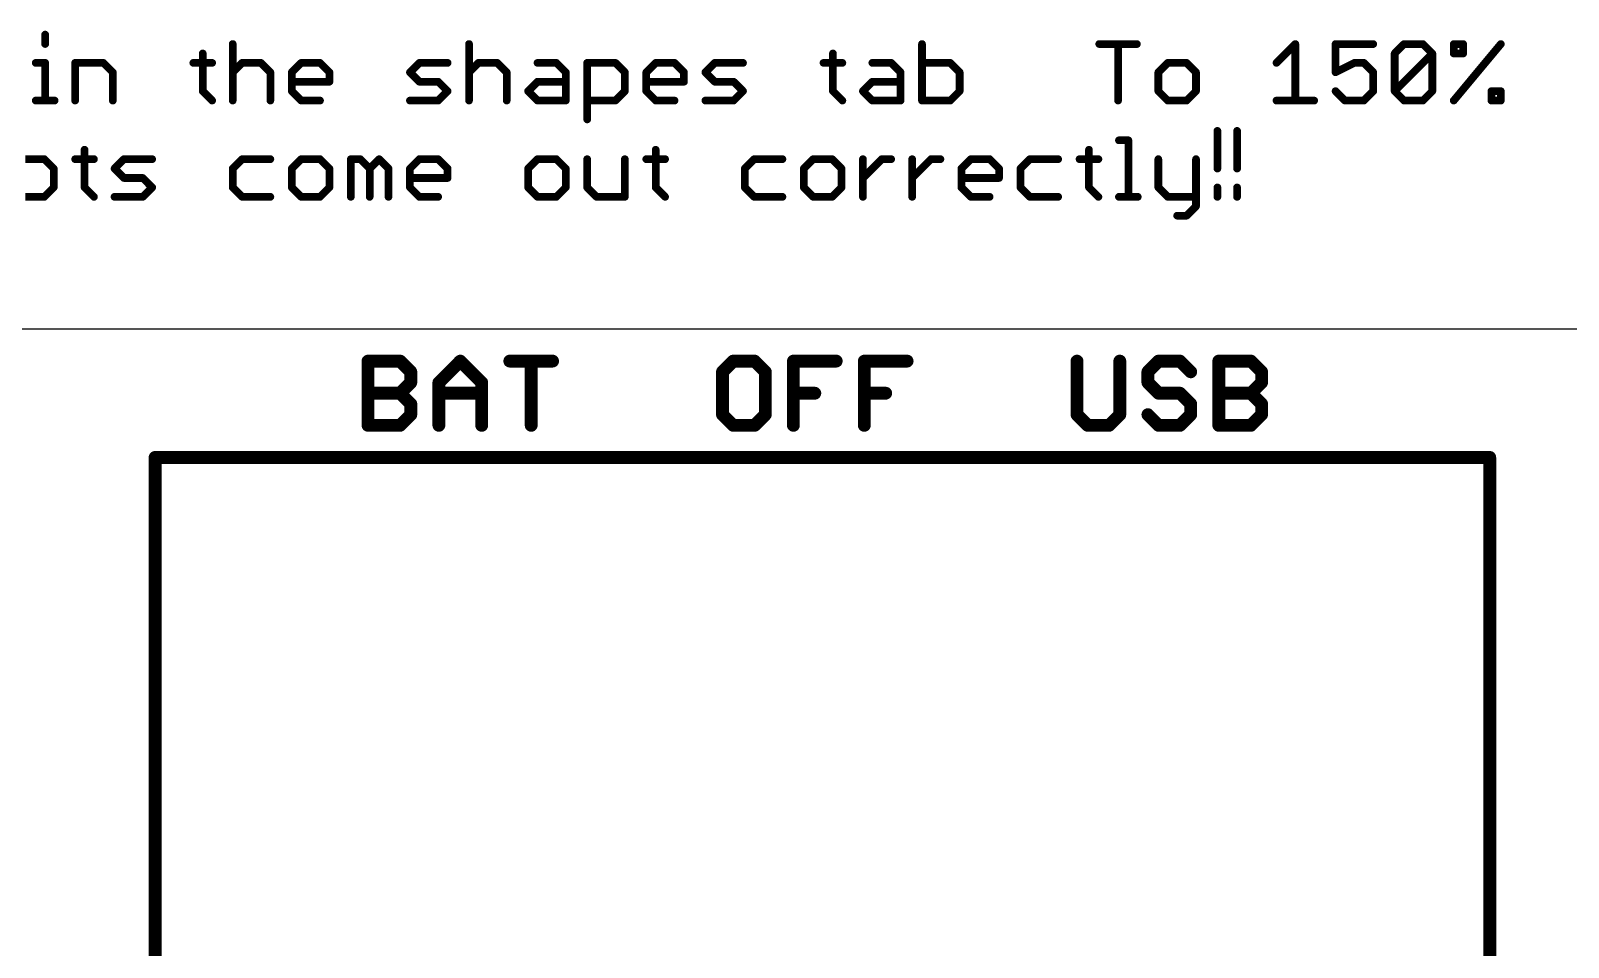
# Model space of a CAD drawing. Extents: x 0 to 102, y -4 to 29.
# Drawn here: x 68.37 to 83.58, y 19.28 to 28.35 of the extents above; entities that cross this region are included whole.
import ezdxf

# ---------------------------------------------------------------- set-up
doc = ezdxf.new("R2010")
doc.units = 0
for name, color, linetype in [('20', 53, 'CONTINUOUS'), ('21', 253, 'CONTINUOUS'), ('25', 253, 'CONTINUOUS'), ('51', 41, 'CONTINUOUS')]:
    doc.layers.add(name, color=color, linetype=linetype)

msp = doc.modelspace()

# ---------------------------------------------------------------- linework, layer by layer
at = {"layer": '20'}
msp.add_line((100.33, 25.4), (1.27, 25.4), dxfattribs=at)
at = {"layer": '21', "const_width": 0.127}
for points in [[(82.804, 24.13), (69.596, 24.13)], [(69.596, 24.13), (69.596, 17.018)], [(82.804, 17.018), (82.804, 24.13)]]:
    msp.add_lwpolyline(points, dxfattribs=at)
at = {"layer": '21', "const_width": 0.0635}
for points in [[(69.596, 24.1618, 1), (69.596, 24.0983)], [(69.6278, 24.13, 1), (69.5643, 24.13)], [(82.8358, 24.13, 1), (82.7722, 24.13)], [(82.804, 24.0983, 1), (82.804, 24.1618)]]:
    msp.add_lwpolyline(points, format="xyb", dxfattribs=at)
at = {"layer": '25', "const_width": 0.127}
for points in [[(71.7028, 24.4475), (71.7028, 25.083)], [(71.7028, 25.083), (72.0206, 25.083)], [(72.0206, 25.083), (72.1265, 24.9771)], [(72.4045, 24.8712), (72.6163, 25.083)], [(72.6163, 25.083), (72.8282, 24.8712)], [(73.1061, 25.083), (73.5298, 25.083)], [(73.318, 24.4475), (73.318, 25.083)], [(75.317, 25.083), (75.211, 24.9771)], [(75.5288, 25.083), (75.317, 25.083)], [(75.6347, 24.9771), (75.5288, 25.083)], [(75.9127, 24.4475), (75.9127, 25.083)], [(75.9127, 25.083), (76.3364, 25.083)], [(76.6143, 24.4475), (76.6143, 25.083)], [(76.6143, 25.083), (77.038, 25.083)], [(78.7192, 25.083), (78.7192, 24.5534)], [(79.1429, 24.5534), (79.1429, 25.083)], [(79.5268, 25.083), (79.4209, 24.9771)], [(79.7386, 25.083), (79.5268, 25.083)], [(79.8445, 24.9771), (79.7386, 25.083)], [(80.1225, 24.4475), (80.1225, 25.083)], [(80.1225, 25.083), (80.4403, 25.083)], [(80.4403, 25.083), (80.5462, 24.9771)], [(72.1265, 24.9771), (72.1265, 24.8712)], [(75.211, 24.9771), (75.211, 24.5534)], [(75.6347, 24.5534), (75.6347, 24.9771)], [(79.4209, 24.9771), (79.4209, 24.8712)], [(80.5462, 24.9771), (80.5462, 24.8712)], [(71.7028, 24.7653), (72.0206, 24.7653)], [(72.1265, 24.8712), (72.0206, 24.7653)], [(72.0206, 24.7653), (72.1265, 24.6593)], [(72.4045, 24.4475), (72.4045, 24.8712)], [(72.4045, 24.7653), (72.8282, 24.7653)], [(72.8282, 24.8712), (72.8282, 24.4475)], [(75.9127, 24.7653), (76.1245, 24.7653)], [(76.6143, 24.7653), (76.8262, 24.7653)], [(79.4209, 24.8712), (79.5268, 24.7653)], [(79.5268, 24.7653), (79.7386, 24.7653)], [(79.7386, 24.7653), (79.8445, 24.6593)], [(80.1225, 24.7653), (80.4403, 24.7653)], [(80.5462, 24.8712), (80.4403, 24.7653)], [(80.4403, 24.7653), (80.5462, 24.6593)], [(72.1265, 24.6593), (72.1265, 24.5534)], [(79.8445, 24.6593), (79.8445, 24.5534)], [(80.5462, 24.6593), (80.5462, 24.5534)], [(72.0206, 24.4475), (71.7028, 24.4475)], [(72.1265, 24.5534), (72.0206, 24.4475)], [(75.211, 24.5534), (75.317, 24.4475)], [(75.317, 24.4475), (75.5288, 24.4475)], [(75.5288, 24.4475), (75.6347, 24.5534)], [(78.7192, 24.5534), (78.8251, 24.4475)], [(78.8251, 24.4475), (79.037, 24.4475)], [(79.037, 24.4475), (79.1429, 24.5534)], [(79.5268, 24.4475), (79.4209, 24.5534)], [(79.7386, 24.4475), (79.5268, 24.4475)], [(79.8445, 24.5534), (79.7386, 24.4475)], [(80.4403, 24.4475), (80.1225, 24.4475)], [(80.5462, 24.5534), (80.4403, 24.4475)]]:
    msp.add_lwpolyline(points, dxfattribs=at)
at = {"layer": '25', "const_width": 0.0635}
for points in [[(71.7346, 25.083, 1), (71.6711, 25.083)], [(71.7028, 25.1148, 1), (71.7028, 25.0513)], [(72.0431, 25.1055, 1), (71.9982, 25.0606)], [(72.0206, 25.0513, 1), (72.0206, 25.1148)], [(72.6388, 25.1055, 1), (72.5939, 25.0606)], [(72.6388, 25.0606, 1), (72.5939, 25.1055)], [(73.1061, 25.1148, 1), (73.1061, 25.0513)], [(73.3497, 25.083, 1), (73.2862, 25.083)], [(73.5298, 25.0513, 1), (73.5298, 25.1148)], [(75.317, 25.1148, 1), (75.317, 25.0513)], [(75.3394, 25.0606, 1), (75.2945, 25.1055)], [(75.5513, 25.1055, 1), (75.5063, 25.0606)], [(75.5288, 25.0513, 1), (75.5288, 25.1148)], [(75.9444, 25.083, 1), (75.8809, 25.083)], [(75.9127, 25.1148, 1), (75.9127, 25.0513)], [(76.3364, 25.0513, 1), (76.3364, 25.1148)], [(76.6461, 25.083, 1), (76.5826, 25.083)], [(76.6143, 25.1148, 1), (76.6143, 25.0513)], [(77.038, 25.0513, 1), (77.038, 25.1148)], [(78.751, 25.083, 1), (78.6875, 25.083)], [(79.1747, 25.083, 1), (79.1112, 25.083)], [(79.5268, 25.1148, 1), (79.5268, 25.0513)], [(79.5492, 25.0606, 1), (79.5043, 25.1055)], [(79.7611, 25.1055, 1), (79.7162, 25.0606)], [(79.7386, 25.0513, 1), (79.7386, 25.1148)], [(80.1542, 25.083, 1), (80.0907, 25.083)], [(80.1225, 25.1148, 1), (80.1225, 25.0513)], [(80.4627, 25.1055, 1), (80.4178, 25.0606)], [(80.4403, 25.0513, 1), (80.4403, 25.1148)], [(72.1583, 24.9771, 1), (72.0948, 24.9771)], [(72.1041, 24.9547, 1), (72.149, 24.9996)], [(75.2428, 24.9771, 1), (75.1793, 24.9771)], [(75.1886, 24.9996, 1), (75.2335, 24.9547)], [(75.6665, 24.9771, 1), (75.603, 24.9771)], [(75.6123, 24.9547, 1), (75.6572, 24.9996)], [(79.4526, 24.9771, 1), (79.3891, 24.9771)], [(79.3984, 24.9996, 1), (79.4433, 24.9547)], [(79.8221, 24.9547, 1), (79.867, 24.9996)], [(80.5779, 24.9771, 1), (80.5144, 24.9771)], [(80.5237, 24.9547, 1), (80.5686, 24.9996)], [(71.7028, 24.797, 1), (71.7028, 24.7335)], [(72.0431, 24.7877, 1), (71.9982, 24.7428)], [(71.9982, 24.7877, 1), (72.0431, 24.7428)], [(72.0206, 24.7335, 1), (72.0206, 24.797)], [(72.0948, 24.8712, 1), (72.1583, 24.8712)], [(72.149, 24.8487, 1), (72.1041, 24.8936)], [(72.4362, 24.8712, 1), (72.3727, 24.8712)], [(72.382, 24.8936, 1), (72.4269, 24.8487)], [(72.4045, 24.797, 1), (72.4045, 24.7335)], [(72.8599, 24.8712, 1), (72.7964, 24.8712)], [(72.8057, 24.8487, 1), (72.8506, 24.8936)], [(72.8282, 24.7335, 1), (72.8282, 24.797)], [(75.9127, 24.797, 1), (75.9127, 24.7335)], [(76.1245, 24.7335, 1), (76.1245, 24.797)], [(76.6143, 24.797, 1), (76.6143, 24.7335)], [(76.8262, 24.7335, 1), (76.8262, 24.797)], [(79.3891, 24.8712, 1), (79.4526, 24.8712)], [(79.4433, 24.8936, 1), (79.3984, 24.8487)], [(79.5268, 24.797, 1), (79.5268, 24.7335)], [(79.5043, 24.7428, 1), (79.5492, 24.7877)], [(79.7611, 24.7877, 1), (79.7162, 24.7428)], [(79.7386, 24.7335, 1), (79.7386, 24.797)], [(80.1225, 24.797, 1), (80.1225, 24.7335)], [(80.4627, 24.7877, 1), (80.4178, 24.7428)], [(80.4178, 24.7877, 1), (80.4627, 24.7428)], [(80.4403, 24.7335, 1), (80.4403, 24.797)], [(80.5144, 24.8712, 1), (80.5779, 24.8712)], [(80.5686, 24.8487, 1), (80.5237, 24.8936)], [(72.1583, 24.6593, 1), (72.0948, 24.6593)], [(72.1041, 24.6369, 1), (72.149, 24.6818)], [(79.8763, 24.6593, 1), (79.8128, 24.6593)], [(79.8221, 24.6369, 1), (79.867, 24.6818)], [(80.5779, 24.6593, 1), (80.5144, 24.6593)], [(80.5237, 24.6369, 1), (80.5686, 24.6818)], [(71.7028, 24.4793, 1), (71.7028, 24.4158)], [(71.9982, 24.47, 1), (72.0431, 24.425)], [(72.0206, 24.4158, 1), (72.0206, 24.4793)], [(72.0948, 24.5534, 1), (72.1583, 24.5534)], [(72.149, 24.531, 1), (72.1041, 24.5759)], [(75.1793, 24.5534, 1), (75.2428, 24.5534)], [(75.2335, 24.5759, 1), (75.1886, 24.531)], [(75.317, 24.4793, 1), (75.317, 24.4158)], [(75.2945, 24.425, 1), (75.3394, 24.47)], [(75.5063, 24.47, 1), (75.5513, 24.425)], [(75.5288, 24.4158, 1), (75.5288, 24.4793)], [(75.603, 24.5534, 1), (75.6665, 24.5534)], [(75.6572, 24.531, 1), (75.6123, 24.5759)], [(78.6875, 24.5534, 1), (78.751, 24.5534)], [(78.7417, 24.5759, 1), (78.6968, 24.531)], [(78.8251, 24.4793, 1), (78.8251, 24.4158)], [(78.8027, 24.425, 1), (78.8476, 24.47)], [(79.0145, 24.47, 1), (79.0594, 24.425)], [(79.037, 24.4158, 1), (79.037, 24.4793)], [(79.1112, 24.5534, 1), (79.1747, 24.5534)], [(79.1654, 24.531, 1), (79.1205, 24.5759)], [(79.4433, 24.5759, 1), (79.3984, 24.531)], [(79.5268, 24.4793, 1), (79.5268, 24.4158)], [(79.5043, 24.425, 1), (79.5492, 24.47)], [(79.7162, 24.47, 1), (79.7611, 24.425)], [(79.7386, 24.4158, 1), (79.7386, 24.4793)], [(79.8128, 24.5534, 1), (79.8763, 24.5534)], [(79.867, 24.531, 1), (79.8221, 24.5759)], [(80.1225, 24.4793, 1), (80.1225, 24.4158)], [(80.4178, 24.47, 1), (80.4627, 24.425)], [(80.4403, 24.4158, 1), (80.4403, 24.4793)], [(80.5144, 24.5534, 1), (80.5779, 24.5534)], [(80.5686, 24.531, 1), (80.5237, 24.5759)], [(71.6711, 24.4475, 1), (71.7346, 24.4475)], [(72.3727, 24.4475, 1), (72.4362, 24.4475)], [(72.7964, 24.4475, 1), (72.8599, 24.4475)], [(73.2862, 24.4475, 1), (73.3497, 24.4475)], [(75.8809, 24.4475, 1), (75.9444, 24.4475)], [(76.5826, 24.4475, 1), (76.6461, 24.4475)], [(80.0907, 24.4475, 1), (80.1542, 24.4475)]]:
    msp.add_lwpolyline(points, format="xyb", dxfattribs=at)
at = {"layer": '51', "const_width": 0.0762}
for points in [[(68.5081, 28.3131), (68.5081, 28.2199)], [(70.0673, 28.1267), (70.0673, 27.7538)], [(70.3638, 28.2199), (70.3638, 27.6606)], [(72.7026, 28.2199), (72.7026, 27.6606)], [(76.304, 28.1267), (76.304, 27.7538)], [(77.1853, 28.2199), (77.1853, 27.6606)], [(78.9394, 28.2199), (79.3123, 28.2199)], [(79.1258, 27.6606), (79.1258, 28.2199)], [(80.6935, 28.0335), (80.8799, 28.2199)], [(80.8799, 28.2199), (80.8799, 27.6606)], [(81.651, 28.2199), (81.2782, 28.2199)], [(81.2782, 28.2199), (81.2782, 27.9402)], [(81.8629, 28.1267), (81.9561, 28.2199)], [(81.8629, 27.7538), (81.8629, 28.1267)], [(81.8629, 27.7538), (82.2357, 28.1267)], [(81.9561, 28.2199), (82.1425, 28.2199)], [(82.1425, 28.2199), (82.2357, 28.1267)], [(82.2357, 28.1267), (82.2357, 27.7538)], [(82.4476, 28.2199), (82.5408, 28.2199)], [(82.4476, 28.1267), (82.4476, 28.2199)], [(82.4476, 27.6606), (82.9136, 28.2199)], [(82.5408, 28.1267), (82.4476, 28.1267)], [(82.5408, 28.2199), (82.5408, 28.1267)], [(68.4149, 28.0335), (68.5081, 28.0335)], [(68.5081, 28.0335), (68.5081, 27.6606)], [(68.8047, 27.6606), (68.8047, 28.0335)], [(68.8047, 28.0335), (69.0843, 28.0335)], [(69.0843, 28.0335), (69.1775, 27.9402)], [(69.9741, 28.0335), (70.1605, 28.0335)], [(70.3638, 27.9402), (70.4571, 28.0335)], [(70.4571, 28.0335), (70.6435, 28.0335)], [(70.6435, 28.0335), (70.7367, 27.9402)], [(70.9485, 27.9402), (71.0418, 28.0335)], [(71.0418, 28.0335), (71.2282, 28.0335)], [(71.2282, 28.0335), (71.3214, 27.9402)], [(72.1179, 27.9402), (72.2112, 28.0335)], [(72.2112, 28.0335), (72.4908, 28.0335)], [(72.7026, 27.9402), (72.7959, 28.0335)], [(72.7959, 28.0335), (72.9823, 28.0335)], [(72.9823, 28.0335), (73.0755, 27.9402)], [(73.3805, 28.0335), (73.567, 28.0335)], [(73.567, 28.0335), (73.6602, 27.9402)], [(73.872, 27.4742), (73.872, 28.0335)], [(73.872, 28.0335), (74.1517, 28.0335)], [(74.1517, 28.0335), (74.2449, 27.9402)], [(74.4567, 27.9402), (74.5499, 28.0335)], [(74.5499, 28.0335), (74.7364, 28.0335)], [(74.7364, 28.0335), (74.8296, 27.9402)], [(75.0414, 27.9402), (75.1346, 28.0335)], [(75.1346, 28.0335), (75.4143, 28.0335)], [(76.2108, 28.0335), (76.3972, 28.0335)], [(76.6938, 28.0335), (76.8803, 28.0335)], [(76.8803, 28.0335), (76.9735, 27.9402)], [(77.465, 28.0335), (77.1853, 28.0335)], [(77.5582, 27.9402), (77.465, 28.0335)], [(79.6173, 28.0335), (79.5241, 27.9402)], [(79.8037, 28.0335), (79.6173, 28.0335)], [(79.897, 27.9402), (79.8037, 28.0335)], [(81.2782, 27.9402), (81.4646, 28.0335)], [(81.4646, 28.0335), (81.5578, 28.0335)], [(81.5578, 28.0335), (81.651, 27.9402)], [(69.1775, 27.9402), (69.1775, 27.6606)], [(70.7367, 27.9402), (70.7367, 27.6606)], [(70.9485, 27.7538), (70.9485, 27.9402)], [(71.3214, 27.847), (70.9485, 27.847)], [(71.3214, 27.9402), (71.3214, 27.847)], [(72.2112, 27.847), (72.1179, 27.9402)], [(72.3976, 27.847), (72.2112, 27.847)], [(72.4908, 27.7538), (72.3976, 27.847)], [(73.0755, 27.9402), (73.0755, 27.6606)], [(73.2873, 27.7538), (73.3805, 27.847)], [(73.3805, 27.847), (73.6602, 27.847)], [(73.6602, 27.9402), (73.6602, 27.6606)], [(74.2449, 27.9402), (74.2449, 27.7538)], [(74.4567, 27.7538), (74.4567, 27.9402)], [(74.8296, 27.847), (74.4567, 27.847)], [(74.8296, 27.9402), (74.8296, 27.847)], [(75.1346, 27.847), (75.0414, 27.9402)], [(75.3211, 27.847), (75.1346, 27.847)], [(75.4143, 27.7538), (75.3211, 27.847)], [(76.6006, 27.7538), (76.6938, 27.847)], [(76.6938, 27.847), (76.9735, 27.847)], [(76.9735, 27.9402), (76.9735, 27.6606)], [(77.5582, 27.7538), (77.5582, 27.9402)], [(79.5241, 27.9402), (79.5241, 27.7538)], [(79.897, 27.7538), (79.897, 27.9402)], [(81.651, 27.9402), (81.651, 27.7538)], [(68.4149, 27.6606), (68.6013, 27.6606)], [(70.0673, 27.7538), (70.1605, 27.6606)], [(71.0418, 27.6606), (70.9485, 27.7538)], [(71.2282, 27.6606), (71.0418, 27.6606)], [(72.1179, 27.6606), (72.3976, 27.6606)], [(72.3976, 27.6606), (72.4908, 27.7538)], [(73.3805, 27.6606), (73.2873, 27.7538)], [(73.6602, 27.6606), (73.3805, 27.6606)], [(74.1517, 27.6606), (73.872, 27.6606)], [(74.2449, 27.7538), (74.1517, 27.6606)], [(74.5499, 27.6606), (74.4567, 27.7538)], [(74.7364, 27.6606), (74.5499, 27.6606)], [(75.0414, 27.6606), (75.3211, 27.6606)], [(75.3211, 27.6606), (75.4143, 27.7538)], [(76.304, 27.7538), (76.3972, 27.6606)], [(76.6938, 27.6606), (76.6006, 27.7538)], [(76.9735, 27.6606), (76.6938, 27.6606)], [(77.1853, 27.6606), (77.465, 27.6606)], [(77.465, 27.6606), (77.5582, 27.7538)], [(79.5241, 27.7538), (79.6173, 27.6606)], [(79.6173, 27.6606), (79.8037, 27.6606)], [(79.8037, 27.6606), (79.897, 27.7538)], [(80.6935, 27.6606), (81.0663, 27.6606)], [(81.3714, 27.6606), (81.2782, 27.7538)], [(81.5578, 27.6606), (81.3714, 27.6606)], [(81.651, 27.7538), (81.5578, 27.6606)], [(81.9561, 27.6606), (81.8629, 27.7538)], [(82.1425, 27.6606), (81.9561, 27.6606)], [(82.2357, 27.7538), (82.1425, 27.6606)], [(82.8204, 27.6606), (82.8204, 27.7538)], [(82.8204, 27.7538), (82.9136, 27.7538)], [(82.9136, 27.6606), (82.8204, 27.6606)], [(82.9136, 27.7538), (82.9136, 27.6606)], [(80.1088, 27.3606), (80.1088, 26.9877)], [(80.3037, 27.3606), (80.3037, 26.9877)], [(79.1343, 27.2674), (79.2275, 27.2674)], [(79.2275, 27.2674), (79.2275, 26.7081)], [(68.4996, 27.081), (68.3132, 27.081)], [(68.5928, 26.9877), (68.4996, 27.081)], [(68.8047, 27.081), (68.9911, 27.081)], [(68.8979, 27.1742), (68.8979, 26.8013)], [(69.1945, 26.9877), (69.2877, 27.081)], [(69.2877, 27.081), (69.5673, 27.081)], [(70.4571, 27.081), (70.3638, 26.9877)], [(70.7367, 27.081), (70.4571, 27.081)], [(71.0418, 27.081), (70.9485, 26.9877)], [(71.2282, 27.081), (71.0418, 27.081)], [(71.3214, 26.9877), (71.2282, 27.081)], [(71.5332, 26.7081), (71.5332, 27.081)], [(71.5332, 27.081), (71.6265, 27.081)], [(71.6265, 27.081), (71.7197, 26.9877)], [(71.7197, 26.9877), (71.8129, 27.081)], [(71.8129, 27.081), (71.9061, 26.9877)], [(72.1179, 26.9877), (72.2112, 27.081)], [(72.2112, 27.081), (72.3976, 27.081)], [(72.3976, 27.081), (72.4908, 26.9877)], [(73.3805, 27.081), (73.2873, 26.9877)], [(73.567, 27.081), (73.3805, 27.081)], [(73.6602, 26.9877), (73.567, 27.081)], [(73.872, 27.081), (73.872, 26.8013)], [(74.2449, 26.7081), (74.2449, 27.081)], [(74.4567, 27.081), (74.6432, 27.081)], [(74.5499, 27.1742), (74.5499, 26.8013)], [(75.5244, 27.081), (75.4312, 26.9877)], [(75.8041, 27.081), (75.5244, 27.081)], [(76.1091, 27.081), (76.0159, 26.9877)], [(76.2956, 27.081), (76.1091, 27.081)], [(76.3888, 26.9877), (76.2956, 27.081)], [(76.6006, 26.7081), (76.6006, 27.081)], [(76.6006, 26.8945), (76.787, 27.081)], [(76.787, 27.081), (76.8803, 27.081)], [(77.0879, 26.7081), (77.0879, 27.081)], [(77.0879, 26.8945), (77.2743, 27.081)], [(77.2743, 27.081), (77.3675, 27.081)], [(77.5751, 26.9877), (77.6683, 27.081)], [(77.6683, 27.081), (77.8547, 27.081)], [(77.8547, 27.081), (77.948, 26.9877)], [(78.253, 27.081), (78.1598, 26.9877)], [(78.5327, 27.081), (78.253, 27.081)], [(78.7445, 27.081), (78.9309, 27.081)], [(78.8377, 27.1742), (78.8377, 26.8013)], [(79.5241, 27.081), (79.5241, 26.8013)], [(79.8969, 27.081), (79.8969, 26.6149)], [(68.5928, 26.8013), (68.5928, 26.9877)], [(69.2877, 26.8945), (69.1945, 26.9877)], [(69.4741, 26.8945), (69.2877, 26.8945)], [(69.5673, 26.8013), (69.4741, 26.8945)], [(70.3638, 26.9877), (70.3638, 26.8013)], [(70.9485, 26.9877), (70.9485, 26.8013)], [(71.3214, 26.8013), (71.3214, 26.9877)], [(71.7197, 26.9877), (71.7197, 26.7081)], [(71.9061, 26.9877), (71.9061, 26.7081)], [(72.1179, 26.8013), (72.1179, 26.9877)], [(72.4908, 26.8945), (72.1179, 26.8945)], [(72.4908, 26.9877), (72.4908, 26.8945)], [(73.2873, 26.9877), (73.2873, 26.8013)], [(73.6602, 26.8013), (73.6602, 26.9877)], [(75.4312, 26.9877), (75.4312, 26.8013)], [(76.0159, 26.9877), (76.0159, 26.8013)], [(76.3888, 26.8013), (76.3888, 26.9877)], [(77.5751, 26.8013), (77.5751, 26.9877)], [(77.948, 26.8945), (77.5751, 26.8945)], [(77.948, 26.9877), (77.948, 26.8945)], [(78.1598, 26.9877), (78.1598, 26.8013)], [(68.4996, 26.7081), (68.5928, 26.8013)], [(68.8979, 26.8013), (68.9911, 26.7081)], [(69.4741, 26.7081), (69.5673, 26.8013)], [(70.3638, 26.8013), (70.4571, 26.7081)], [(70.9485, 26.8013), (71.0418, 26.7081)], [(71.2282, 26.7081), (71.3214, 26.8013)], [(72.2112, 26.7081), (72.1179, 26.8013)], [(73.2873, 26.8013), (73.3805, 26.7081)], [(73.567, 26.7081), (73.6602, 26.8013)], [(73.872, 26.8013), (73.9652, 26.7081)], [(74.5499, 26.8013), (74.6432, 26.7081)], [(75.4312, 26.8013), (75.5244, 26.7081)], [(76.0159, 26.8013), (76.1091, 26.7081)], [(76.2956, 26.7081), (76.3888, 26.8013)], [(77.6683, 26.7081), (77.5751, 26.8013)], [(78.1598, 26.8013), (78.253, 26.7081)], [(78.8377, 26.8013), (78.9309, 26.7081)], [(79.5241, 26.8013), (79.6173, 26.7081)], [(80.1088, 26.8013), (80.1088, 26.7081)], [(80.3037, 26.8013), (80.3037, 26.7081)], [(68.3132, 26.7081), (68.4996, 26.7081)], [(69.1945, 26.7081), (69.4741, 26.7081)], [(70.4571, 26.7081), (70.7367, 26.7081)], [(71.0418, 26.7081), (71.2282, 26.7081)], [(72.3976, 26.7081), (72.2112, 26.7081)], [(73.3805, 26.7081), (73.567, 26.7081)], [(73.9652, 26.7081), (74.2449, 26.7081)], [(75.5244, 26.7081), (75.8041, 26.7081)], [(76.1091, 26.7081), (76.2956, 26.7081)], [(77.8547, 26.7081), (77.6683, 26.7081)], [(78.253, 26.7081), (78.5327, 26.7081)], [(79.1343, 26.7081), (79.3207, 26.7081)], [(79.6173, 26.7081), (79.8969, 26.7081)], [(79.8969, 26.6149), (79.8037, 26.5217)], [(79.8037, 26.5217), (79.7105, 26.5217)]]:
    msp.add_lwpolyline(points, dxfattribs=at)
at = {"layer": '51', "const_width": 0.0381}
for points in [[(68.5271, 28.3131, 1), (68.489, 28.3131)], [(68.489, 28.2199, 1), (68.5271, 28.2199)], [(70.0863, 28.1267, 1), (70.0482, 28.1267)], [(70.3829, 28.2199, 1), (70.3448, 28.2199)], [(72.7217, 28.2199, 1), (72.6836, 28.2199)], [(76.3231, 28.1267, 1), (76.285, 28.1267)], [(77.2044, 28.2199, 1), (77.1663, 28.2199)], [(78.9394, 28.2389, 1), (78.9394, 28.2008)], [(79.1449, 28.2199, 1), (79.1068, 28.2199)], [(79.3123, 28.2008, 1), (79.3123, 28.2389)], [(80.899, 28.2199, 1), (80.8609, 28.2199)], [(80.8934, 28.2064, 1), (80.8664, 28.2333)], [(81.2782, 28.2389, 1), (81.2782, 28.2008)], [(81.2972, 28.2199, 1), (81.2591, 28.2199)], [(81.651, 28.2008, 1), (81.651, 28.2389)], [(81.8819, 28.1267, 1), (81.8438, 28.1267)], [(81.8494, 28.1401, 1), (81.8764, 28.1132)], [(81.9561, 28.2389, 1), (81.9561, 28.2008)], [(81.9696, 28.2064, 1), (81.9426, 28.2333)], [(82.156, 28.2333, 1), (82.1291, 28.2064)], [(82.1425, 28.2008, 1), (82.1425, 28.2389)], [(82.2548, 28.1267, 1), (82.2167, 28.1267)], [(82.2492, 28.1132, 1), (82.2223, 28.1401)], [(82.2223, 28.1132, 1), (82.2492, 28.1401)], [(82.4476, 28.2389, 1), (82.4476, 28.2008)], [(82.4666, 28.2199, 1), (82.4285, 28.2199)], [(82.4476, 28.1457, 1), (82.4476, 28.1076)], [(82.5598, 28.2199, 1), (82.5217, 28.2199)], [(82.5408, 28.2008, 1), (82.5408, 28.2389)], [(82.5408, 28.1076, 1), (82.5408, 28.1457)], [(82.9283, 28.2077, 1), (82.899, 28.2321)], [(68.4149, 28.0525, 1), (68.4149, 28.0144)], [(68.5271, 28.0335, 1), (68.489, 28.0335)], [(68.5081, 28.0144, 1), (68.5081, 28.0525)], [(68.8237, 28.0335, 1), (68.7856, 28.0335)], [(68.8047, 28.0525, 1), (68.8047, 28.0144)], [(69.0978, 28.0469, 1), (69.0708, 28.02)], [(69.0843, 28.0144, 1), (69.0843, 28.0525)], [(69.9741, 28.0525, 1), (69.9741, 28.0144)], [(70.1605, 28.0144, 1), (70.1605, 28.0525)], [(70.4571, 28.0525, 1), (70.4571, 28.0144)], [(70.4705, 28.02, 1), (70.4436, 28.0469)], [(70.657, 28.0469, 1), (70.63, 28.02)], [(70.6435, 28.0144, 1), (70.6435, 28.0525)], [(71.0418, 28.0525, 1), (71.0418, 28.0144)], [(71.0552, 28.02, 1), (71.0283, 28.0469)], [(71.2417, 28.0469, 1), (71.2147, 28.02)], [(71.2282, 28.0144, 1), (71.2282, 28.0525)], [(72.2112, 28.0525, 1), (72.2112, 28.0144)], [(72.2246, 28.02, 1), (72.1977, 28.0469)], [(72.4908, 28.0144, 1), (72.4908, 28.0525)], [(72.7959, 28.0525, 1), (72.7959, 28.0144)], [(72.8093, 28.02, 1), (72.7824, 28.0469)], [(72.9957, 28.0469, 1), (72.9688, 28.02)], [(72.9823, 28.0144, 1), (72.9823, 28.0525)], [(73.3805, 28.0525, 1), (73.3805, 28.0144)], [(73.5804, 28.0469, 1), (73.5535, 28.02)], [(73.567, 28.0144, 1), (73.567, 28.0525)], [(73.872, 28.0525, 1), (73.872, 28.0144)], [(73.8911, 28.0335, 1), (73.853, 28.0335)], [(74.1651, 28.0469, 1), (74.1382, 28.02)], [(74.1517, 28.0144, 1), (74.1517, 28.0525)], [(74.5499, 28.0525, 1), (74.5499, 28.0144)], [(74.5634, 28.02, 1), (74.5365, 28.0469)], [(74.7498, 28.0469, 1), (74.7229, 28.02)], [(74.7364, 28.0144, 1), (74.7364, 28.0525)], [(75.1346, 28.0525, 1), (75.1346, 28.0144)], [(75.1481, 28.02, 1), (75.1212, 28.0469)], [(75.4143, 28.0144, 1), (75.4143, 28.0525)], [(76.2108, 28.0525, 1), (76.2108, 28.0144)], [(76.3972, 28.0144, 1), (76.3972, 28.0525)], [(76.6938, 28.0525, 1), (76.6938, 28.0144)], [(76.8937, 28.0469, 1), (76.8668, 28.02)], [(76.8803, 28.0144, 1), (76.8803, 28.0525)], [(77.1853, 28.0525, 1), (77.1853, 28.0144)], [(77.4784, 28.0469, 1), (77.4515, 28.02)], [(77.465, 28.0144, 1), (77.465, 28.0525)], [(79.6173, 28.0525, 1), (79.6173, 28.0144)], [(79.6308, 28.02, 1), (79.6038, 28.0469)], [(79.8172, 28.0469, 1), (79.7903, 28.02)], [(79.8037, 28.0144, 1), (79.8037, 28.0525)], [(80.68, 28.0469, 1), (80.707, 28.02)], [(81.4646, 28.0525, 1), (81.4646, 28.0144)], [(81.4731, 28.0164, 1), (81.4561, 28.0505)], [(81.5713, 28.0469, 1), (81.5444, 28.02)], [(81.5578, 28.0144, 1), (81.5578, 28.0525)], [(82.4285, 28.1267, 1), (82.4666, 28.1267)], [(82.5217, 28.1267, 1), (82.5598, 28.1267)], [(69.1966, 27.9402, 1), (69.1585, 27.9402)], [(69.164, 27.9268, 1), (69.191, 27.9537)], [(70.3504, 27.9537, 1), (70.3773, 27.9268)], [(70.7557, 27.9402, 1), (70.7177, 27.9402)], [(70.7232, 27.9268, 1), (70.7502, 27.9537)], [(70.9485, 27.8661, 1), (70.9485, 27.828)], [(70.9676, 27.9402, 1), (70.9295, 27.9402)], [(70.9351, 27.9537, 1), (70.962, 27.9268)], [(71.3404, 27.9402, 1), (71.3023, 27.9402)], [(71.3023, 27.847, 1), (71.3404, 27.847)], [(71.3079, 27.9268, 1), (71.3349, 27.9537)], [(71.3214, 27.828, 1), (71.3214, 27.8661)], [(72.1314, 27.9537, 1), (72.1045, 27.9268)], [(72.1045, 27.9537, 1), (72.1314, 27.9268)], [(72.2112, 27.8661, 1), (72.2112, 27.828)], [(72.1977, 27.8336, 1), (72.2246, 27.8605)], [(72.411, 27.8605, 1), (72.3841, 27.8336)], [(72.3976, 27.828, 1), (72.3976, 27.8661)], [(72.6892, 27.9537, 1), (72.7161, 27.9268)], [(73.0945, 27.9402, 1), (73.0564, 27.9402)], [(73.062, 27.9268, 1), (73.089, 27.9537)], [(73.3805, 27.8661, 1), (73.3805, 27.828)], [(73.394, 27.8336, 1), (73.3671, 27.8605)], [(73.6792, 27.9402, 1), (73.6411, 27.9402)], [(73.6467, 27.9268, 1), (73.6737, 27.9537)], [(73.6602, 27.828, 1), (73.6602, 27.8661)], [(74.2639, 27.9402, 1), (74.2258, 27.9402)], [(74.2314, 27.9268, 1), (74.2584, 27.9537)], [(74.4567, 27.8661, 1), (74.4567, 27.828)], [(74.4758, 27.9402, 1), (74.4377, 27.9402)], [(74.4433, 27.9537, 1), (74.4702, 27.9268)], [(74.8486, 27.9402, 1), (74.8105, 27.9402)], [(74.8105, 27.847, 1), (74.8486, 27.847)], [(74.8161, 27.9268, 1), (74.843, 27.9537)], [(74.8296, 27.828, 1), (74.8296, 27.8661)], [(75.0549, 27.9537, 1), (75.028, 27.9268)], [(75.028, 27.9537, 1), (75.0549, 27.9268)], [(75.1346, 27.8661, 1), (75.1346, 27.828)], [(75.1212, 27.8336, 1), (75.1481, 27.8605)], [(75.3345, 27.8605, 1), (75.3076, 27.8336)], [(75.3211, 27.828, 1), (75.3211, 27.8661)], [(76.6938, 27.8661, 1), (76.6938, 27.828)], [(76.7073, 27.8336, 1), (76.6804, 27.8605)], [(76.9925, 27.9402, 1), (76.9544, 27.9402)], [(76.96, 27.9268, 1), (76.9869, 27.9537)], [(76.9735, 27.828, 1), (76.9735, 27.8661)], [(77.5772, 27.9402, 1), (77.5391, 27.9402)], [(77.5447, 27.9268, 1), (77.5716, 27.9537)], [(79.5106, 27.9537, 1), (79.5376, 27.9268)], [(79.5431, 27.9402, 1), (79.5051, 27.9402)], [(79.916, 27.9402, 1), (79.8779, 27.9402)], [(79.8835, 27.9268, 1), (79.9104, 27.9537)], [(81.2697, 27.9573, 1), (81.2867, 27.9232)], [(81.2591, 27.9402, 1), (81.2972, 27.9402)], [(81.6701, 27.9402, 1), (81.632, 27.9402)], [(81.6376, 27.9268, 1), (81.6645, 27.9537)], [(68.4149, 27.6797, 1), (68.4149, 27.6416)], [(68.6013, 27.6416, 1), (68.6013, 27.6797)], [(70.0807, 27.7673, 1), (70.0538, 27.7403)], [(70.0482, 27.7538, 1), (70.0863, 27.7538)], [(70.147, 27.6471, 1), (70.1739, 27.6741)], [(70.962, 27.7673, 1), (70.9351, 27.7403)], [(70.9295, 27.7538, 1), (70.9676, 27.7538)], [(71.0418, 27.6797, 1), (71.0418, 27.6416)], [(71.0283, 27.6471, 1), (71.0552, 27.6741)], [(71.2282, 27.6416, 1), (71.2282, 27.6797)], [(72.1179, 27.6797, 1), (72.1179, 27.6416)], [(72.3841, 27.6741, 1), (72.411, 27.6471)], [(72.3976, 27.6416, 1), (72.3976, 27.6797)], [(72.5043, 27.7403, 1), (72.4773, 27.7673)], [(72.4773, 27.7403, 1), (72.5043, 27.7673)], [(73.3008, 27.7673, 1), (73.2739, 27.7403)], [(73.2739, 27.7673, 1), (73.3008, 27.7403)], [(73.3805, 27.6797, 1), (73.3805, 27.6416)], [(73.3671, 27.6471, 1), (73.394, 27.6741)], [(73.6602, 27.6416, 1), (73.6602, 27.6797)], [(73.872, 27.6797, 1), (73.872, 27.6416)], [(74.1382, 27.6741, 1), (74.1651, 27.6471)], [(74.1517, 27.6416, 1), (74.1517, 27.6797)], [(74.2258, 27.7538, 1), (74.2639, 27.7538)], [(74.2584, 27.7403, 1), (74.2314, 27.7673)], [(74.4702, 27.7673, 1), (74.4433, 27.7403)], [(74.4377, 27.7538, 1), (74.4758, 27.7538)], [(74.5499, 27.6797, 1), (74.5499, 27.6416)], [(74.5365, 27.6471, 1), (74.5634, 27.6741)], [(74.7364, 27.6416, 1), (74.7364, 27.6797)], [(75.0414, 27.6797, 1), (75.0414, 27.6416)], [(75.3076, 27.6741, 1), (75.3345, 27.6471)], [(75.3211, 27.6416, 1), (75.3211, 27.6797)], [(75.4277, 27.7403, 1), (75.4008, 27.7673)], [(75.4008, 27.7403, 1), (75.4277, 27.7673)], [(76.3175, 27.7673, 1), (76.2906, 27.7403)], [(76.285, 27.7538, 1), (76.3231, 27.7538)], [(76.3838, 27.6471, 1), (76.4107, 27.6741)], [(76.6141, 27.7673, 1), (76.5871, 27.7403)], [(76.5871, 27.7673, 1), (76.6141, 27.7403)], [(76.6938, 27.6797, 1), (76.6938, 27.6416)], [(76.6804, 27.6471, 1), (76.7073, 27.6741)], [(76.9735, 27.6416, 1), (76.9735, 27.6797)], [(77.1853, 27.6797, 1), (77.1853, 27.6416)], [(77.4515, 27.6741, 1), (77.4784, 27.6471)], [(77.465, 27.6416, 1), (77.465, 27.6797)], [(77.5391, 27.7538, 1), (77.5772, 27.7538)], [(77.5716, 27.7403, 1), (77.5447, 27.7673)], [(79.5376, 27.7673, 1), (79.5106, 27.7403)], [(79.5051, 27.7538, 1), (79.5431, 27.7538)], [(79.6173, 27.6797, 1), (79.6173, 27.6416)], [(79.6038, 27.6471, 1), (79.6308, 27.6741)], [(79.7903, 27.6741, 1), (79.8172, 27.6471)], [(79.8037, 27.6416, 1), (79.8037, 27.6797)], [(79.8779, 27.7538, 1), (79.916, 27.7538)], [(79.9104, 27.7403, 1), (79.8835, 27.7673)], [(80.6935, 27.6797, 1), (80.6935, 27.6416)], [(81.0663, 27.6416, 1), (81.0663, 27.6797)], [(81.2917, 27.7673, 1), (81.2647, 27.7403)], [(81.3714, 27.6797, 1), (81.3714, 27.6416)], [(81.3579, 27.6471, 1), (81.3849, 27.6741)], [(81.5444, 27.6741, 1), (81.5713, 27.6471)], [(81.5578, 27.6416, 1), (81.5578, 27.6797)], [(81.632, 27.7538, 1), (81.6701, 27.7538)], [(81.6645, 27.7403, 1), (81.6376, 27.7673)], [(81.8764, 27.7673, 1), (81.8494, 27.7403)], [(81.8494, 27.7673, 1), (81.8764, 27.7403)], [(81.8438, 27.7538, 1), (81.8819, 27.7538)], [(81.9561, 27.6797, 1), (81.9561, 27.6416)], [(81.9426, 27.6471, 1), (81.9696, 27.6741)], [(82.1291, 27.6741, 1), (82.156, 27.6471)], [(82.1425, 27.6416, 1), (82.1425, 27.6797)], [(82.2167, 27.7538, 1), (82.2548, 27.7538)], [(82.2492, 27.7403, 1), (82.2223, 27.7673)], [(82.8204, 27.7729, 1), (82.8204, 27.7348)], [(82.8204, 27.6797, 1), (82.8204, 27.6416)], [(82.8395, 27.7538, 1), (82.8014, 27.7538)], [(82.9327, 27.7538, 1), (82.8946, 27.7538)], [(82.9136, 27.7348, 1), (82.9136, 27.7729)], [(82.9136, 27.6416, 1), (82.9136, 27.6797)], [(68.489, 27.6606, 1), (68.5271, 27.6606)], [(68.7856, 27.6606, 1), (68.8237, 27.6606)], [(69.1585, 27.6606, 1), (69.1966, 27.6606)], [(70.3448, 27.6606, 1), (70.3829, 27.6606)], [(70.7177, 27.6606, 1), (70.7557, 27.6606)], [(72.6836, 27.6606, 1), (72.7217, 27.6606)], [(73.0564, 27.6606, 1), (73.0945, 27.6606)], [(73.6411, 27.6606, 1), (73.6792, 27.6606)], [(76.9544, 27.6606, 1), (76.9925, 27.6606)], [(77.1663, 27.6606, 1), (77.2044, 27.6606)], [(79.1068, 27.6606, 1), (79.1449, 27.6606)], [(80.8609, 27.6606, 1), (80.899, 27.6606)], [(82.4329, 27.6728, 1), (82.4622, 27.6484)], [(82.8014, 27.6606, 1), (82.8395, 27.6606)], [(82.8946, 27.6606, 1), (82.9327, 27.6606)], [(73.853, 27.4742, 1), (73.8911, 27.4742)], [(80.1278, 27.3606, 1), (80.0897, 27.3606)], [(80.3227, 27.3606, 1), (80.2846, 27.3606)], [(79.1343, 27.2864, 1), (79.1343, 27.2483)], [(79.2466, 27.2674, 1), (79.2085, 27.2674)], [(79.2275, 27.2483, 1), (79.2275, 27.2864)], [(68.5131, 27.0944, 1), (68.4861, 27.0675)], [(68.4996, 27.0619, 1), (68.4996, 27.1)], [(68.8047, 27.1, 1), (68.8047, 27.0619)], [(68.9169, 27.1742, 1), (68.8788, 27.1742)], [(68.9911, 27.0619, 1), (68.9911, 27.1)], [(69.2877, 27.1, 1), (69.2877, 27.0619)], [(69.3011, 27.0675, 1), (69.2742, 27.0944)], [(69.5673, 27.0619, 1), (69.5673, 27.1)], [(70.4571, 27.1, 1), (70.4571, 27.0619)], [(70.4705, 27.0675, 1), (70.4436, 27.0944)], [(70.7367, 27.0619, 1), (70.7367, 27.1)], [(71.0418, 27.1, 1), (71.0418, 27.0619)], [(71.0552, 27.0675, 1), (71.0283, 27.0944)], [(71.2417, 27.0944, 1), (71.2147, 27.0675)], [(71.2282, 27.0619, 1), (71.2282, 27.1)], [(71.5332, 27.1, 1), (71.5332, 27.0619)], [(71.5523, 27.081, 1), (71.5142, 27.081)], [(71.6399, 27.0944, 1), (71.613, 27.0675)], [(71.6265, 27.0619, 1), (71.6265, 27.1)], [(71.8264, 27.0944, 1), (71.7994, 27.0675)], [(71.8264, 27.0675, 1), (71.7994, 27.0944)], [(72.2112, 27.1, 1), (72.2112, 27.0619)], [(72.2246, 27.0675, 1), (72.1977, 27.0944)], [(72.411, 27.0944, 1), (72.3841, 27.0675)], [(72.3976, 27.0619, 1), (72.3976, 27.1)], [(73.3805, 27.1, 1), (73.3805, 27.0619)], [(73.394, 27.0675, 1), (73.3671, 27.0944)], [(73.5804, 27.0944, 1), (73.5535, 27.0675)], [(73.567, 27.0619, 1), (73.567, 27.1)], [(73.8911, 27.081, 1), (73.853, 27.081)], [(74.2639, 27.081, 1), (74.2258, 27.081)], [(74.4567, 27.1, 1), (74.4567, 27.0619)], [(74.569, 27.1742, 1), (74.5309, 27.1742)], [(74.6432, 27.0619, 1), (74.6432, 27.1)], [(75.5244, 27.1, 1), (75.5244, 27.0619)], [(75.5379, 27.0675, 1), (75.511, 27.0944)], [(75.8041, 27.0619, 1), (75.8041, 27.1)], [(76.1091, 27.1, 1), (76.1091, 27.0619)], [(76.1226, 27.0675, 1), (76.0957, 27.0944)], [(76.309, 27.0944, 1), (76.2821, 27.0675)], [(76.2956, 27.0619, 1), (76.2956, 27.1)], [(76.6197, 27.081, 1), (76.5816, 27.081)], [(76.787, 27.1, 1), (76.787, 27.0619)], [(76.8005, 27.0675, 1), (76.7736, 27.0944)], [(76.8803, 27.0619, 1), (76.8803, 27.1)], [(77.1069, 27.081, 1), (77.0688, 27.081)], [(77.2743, 27.1, 1), (77.2743, 27.0619)], [(77.2878, 27.0675, 1), (77.2608, 27.0944)], [(77.3675, 27.0619, 1), (77.3675, 27.1)], [(77.6683, 27.1, 1), (77.6683, 27.0619)], [(77.6818, 27.0675, 1), (77.6549, 27.0944)], [(77.8682, 27.0944, 1), (77.8413, 27.0675)], [(77.8547, 27.0619, 1), (77.8547, 27.1)], [(78.253, 27.1, 1), (78.253, 27.0619)], [(78.2665, 27.0675, 1), (78.2395, 27.0944)], [(78.5327, 27.0619, 1), (78.5327, 27.1)], [(78.7445, 27.1, 1), (78.7445, 27.0619)], [(78.8568, 27.1742, 1), (78.8187, 27.1742)], [(78.9309, 27.0619, 1), (78.9309, 27.1)], [(79.5431, 27.081, 1), (79.505, 27.081)], [(79.916, 27.081, 1), (79.8779, 27.081)], [(68.6119, 26.9877, 1), (68.5738, 26.9877)], [(68.5793, 26.9743, 1), (68.6063, 27.0012)], [(69.2079, 27.0012, 1), (69.181, 26.9743)], [(69.181, 27.0012, 1), (69.2079, 26.9743)], [(69.2877, 26.9136, 1), (69.2877, 26.8755)], [(69.4876, 26.908, 1), (69.4606, 26.8811)], [(69.4741, 26.8755, 1), (69.4741, 26.9136)], [(70.3829, 26.9877, 1), (70.3448, 26.9877)], [(70.3504, 27.0012, 1), (70.3773, 26.9743)], [(70.9676, 26.9877, 1), (70.9295, 26.9877)], [(70.9351, 27.0012, 1), (70.962, 26.9743)], [(71.3404, 26.9877, 1), (71.3023, 26.9877)], [(71.3079, 26.9743, 1), (71.3349, 27.0012)], [(71.7387, 26.9877, 1), (71.7006, 26.9877)], [(71.7062, 27.0012, 1), (71.7331, 26.9743)], [(71.7062, 26.9743, 1), (71.7331, 27.0012)], [(71.9251, 26.9877, 1), (71.887, 26.9877)], [(71.8926, 26.9743, 1), (71.9196, 27.0012)], [(72.1179, 26.9136, 1), (72.1179, 26.8755)], [(72.137, 26.9877, 1), (72.0989, 26.9877)], [(72.1045, 27.0012, 1), (72.1314, 26.9743)], [(72.5098, 26.9877, 1), (72.4717, 26.9877)], [(72.4773, 26.9743, 1), (72.5043, 27.0012)], [(72.4908, 26.8755, 1), (72.4908, 26.9136)], [(73.3064, 26.9877, 1), (73.2683, 26.9877)], [(73.2739, 27.0012, 1), (73.3008, 26.9743)], [(73.6792, 26.9877, 1), (73.6411, 26.9877)], [(73.6467, 26.9743, 1), (73.6737, 27.0012)], [(75.4503, 26.9877, 1), (75.4122, 26.9877)], [(75.4178, 27.0012, 1), (75.4447, 26.9743)], [(76.0024, 27.0012, 1), (76.0294, 26.9743)], [(76.035, 26.9877, 1), (75.9969, 26.9877)], [(76.4078, 26.9877, 1), (76.3697, 26.9877)], [(76.3753, 26.9743, 1), (76.4022, 27.0012)], [(77.5616, 27.0012, 1), (77.5886, 26.9743)], [(77.5751, 26.9136, 1), (77.5751, 26.8755)], [(77.5942, 26.9877, 1), (77.5561, 26.9877)], [(77.967, 26.9877, 1), (77.9289, 26.9877)], [(77.9345, 26.9743, 1), (77.9614, 27.0012)], [(77.948, 26.8755, 1), (77.948, 26.9136)], [(78.1463, 27.0012, 1), (78.1733, 26.9743)], [(78.1789, 26.9877, 1), (78.1408, 26.9877)], [(80.0897, 26.9877, 1), (80.1278, 26.9877)], [(80.2846, 26.9877, 1), (80.3227, 26.9877)], [(68.5738, 26.8013, 1), (68.6119, 26.8013)], [(68.6063, 26.7878, 1), (68.5793, 26.8148)], [(68.9113, 26.8148, 1), (68.8844, 26.7878)], [(68.8788, 26.8013, 1), (68.9169, 26.8013)], [(69.2742, 26.8811, 1), (69.3011, 26.908)], [(69.5808, 26.7878, 1), (69.5538, 26.8148)], [(69.5538, 26.7878, 1), (69.5808, 26.8148)], [(70.3773, 26.8148, 1), (70.3504, 26.7878)], [(70.3448, 26.8013, 1), (70.3829, 26.8013)], [(70.962, 26.8148, 1), (70.9351, 26.7878)], [(70.9295, 26.8013, 1), (70.9676, 26.8013)], [(71.3023, 26.8013, 1), (71.3404, 26.8013)], [(71.3349, 26.7878, 1), (71.3079, 26.8148)], [(72.1314, 26.8148, 1), (72.1045, 26.7878)], [(72.0989, 26.8013, 1), (72.137, 26.8013)], [(72.4717, 26.8945, 1), (72.5098, 26.8945)], [(73.3008, 26.8148, 1), (73.2739, 26.7878)], [(73.2683, 26.8013, 1), (73.3064, 26.8013)], [(73.6411, 26.8013, 1), (73.6792, 26.8013)], [(73.6737, 26.7878, 1), (73.6467, 26.8148)], [(73.8855, 26.8148, 1), (73.8586, 26.7878)], [(73.853, 26.8013, 1), (73.8911, 26.8013)], [(74.5634, 26.8148, 1), (74.5365, 26.7878)], [(74.5309, 26.8013, 1), (74.569, 26.8013)], [(75.4447, 26.8148, 1), (75.4178, 26.7878)], [(75.4122, 26.8013, 1), (75.4503, 26.8013)], [(76.0294, 26.8148, 1), (76.0024, 26.7878)], [(75.9969, 26.8013, 1), (76.035, 26.8013)], [(76.3697, 26.8013, 1), (76.4078, 26.8013)], [(76.4022, 26.7878, 1), (76.3753, 26.8148)], [(76.5871, 26.908, 1), (76.6141, 26.8811)], [(77.0744, 26.908, 1), (77.1013, 26.8811)], [(77.5886, 26.8148, 1), (77.5616, 26.7878)], [(77.5561, 26.8013, 1), (77.5942, 26.8013)], [(77.9289, 26.8945, 1), (77.967, 26.8945)], [(78.1733, 26.8148, 1), (78.1463, 26.7878)], [(78.1408, 26.8013, 1), (78.1789, 26.8013)], [(78.8512, 26.8148, 1), (78.8242, 26.7878)], [(78.8187, 26.8013, 1), (78.8568, 26.8013)], [(79.5376, 26.8148, 1), (79.5106, 26.7878)], [(79.505, 26.8013, 1), (79.5431, 26.8013)], [(80.1278, 26.8013, 1), (80.0897, 26.8013)], [(80.3227, 26.8013, 1), (80.2846, 26.8013)], [(68.4861, 26.7216, 1), (68.5131, 26.6946)], [(68.4996, 26.6891, 1), (68.4996, 26.7272)], [(68.9776, 26.6946, 1), (69.0046, 26.7216)], [(69.1945, 26.7272, 1), (69.1945, 26.6891)], [(69.4606, 26.7216, 1), (69.4876, 26.6946)], [(69.4741, 26.6891, 1), (69.4741, 26.7272)], [(70.4571, 26.7272, 1), (70.4571, 26.6891)], [(70.4436, 26.6946, 1), (70.4705, 26.7216)], [(70.7367, 26.6891, 1), (70.7367, 26.7272)], [(71.0418, 26.7272, 1), (71.0418, 26.6891)], [(71.0283, 26.6946, 1), (71.0552, 26.7216)], [(71.2147, 26.7216, 1), (71.2417, 26.6946)], [(71.2282, 26.6891, 1), (71.2282, 26.7272)], [(71.5142, 26.7081, 1), (71.5523, 26.7081)], [(71.7006, 26.7081, 1), (71.7387, 26.7081)], [(71.887, 26.7081, 1), (71.9251, 26.7081)], [(72.2112, 26.7272, 1), (72.2112, 26.6891)], [(72.1977, 26.6946, 1), (72.2246, 26.7216)], [(72.3976, 26.6891, 1), (72.3976, 26.7272)], [(73.3805, 26.7272, 1), (73.3805, 26.6891)], [(73.3671, 26.6946, 1), (73.394, 26.7216)], [(73.5535, 26.7216, 1), (73.5804, 26.6946)], [(73.567, 26.6891, 1), (73.567, 26.7272)], [(73.9652, 26.7272, 1), (73.9652, 26.6891)], [(73.9518, 26.6946, 1), (73.9787, 26.7216)], [(74.2258, 26.7081, 1), (74.2639, 26.7081)], [(74.2449, 26.6891, 1), (74.2449, 26.7272)], [(74.6297, 26.6946, 1), (74.6566, 26.7216)], [(75.5244, 26.7272, 1), (75.5244, 26.6891)], [(75.511, 26.6946, 1), (75.5379, 26.7216)], [(75.8041, 26.6891, 1), (75.8041, 26.7272)], [(76.1091, 26.7272, 1), (76.1091, 26.6891)], [(76.0957, 26.6946, 1), (76.1226, 26.7216)], [(76.2821, 26.7216, 1), (76.309, 26.6946)], [(76.2956, 26.6891, 1), (76.2956, 26.7272)], [(76.5816, 26.7081, 1), (76.6197, 26.7081)], [(77.0688, 26.7081, 1), (77.1069, 26.7081)], [(77.6683, 26.7272, 1), (77.6683, 26.6891)], [(77.6549, 26.6946, 1), (77.6818, 26.7216)], [(77.8547, 26.6891, 1), (77.8547, 26.7272)], [(78.253, 26.7272, 1), (78.253, 26.6891)], [(78.2395, 26.6946, 1), (78.2665, 26.7216)], [(78.5327, 26.6891, 1), (78.5327, 26.7272)], [(78.9175, 26.6946, 1), (78.9444, 26.7216)], [(79.1343, 26.7272, 1), (79.1343, 26.6891)], [(79.2085, 26.7081, 1), (79.2466, 26.7081)], [(79.3207, 26.6891, 1), (79.3207, 26.7272)], [(79.6173, 26.7272, 1), (79.6173, 26.6891)], [(79.6038, 26.6946, 1), (79.6308, 26.7216)], [(79.8779, 26.6149, 1), (79.916, 26.6149)], [(79.9104, 26.6014, 1), (79.8835, 26.6284)], [(79.8969, 26.6891, 1), (79.8969, 26.7272)], [(80.0897, 26.7081, 1), (80.1278, 26.7081)], [(80.2846, 26.7081, 1), (80.3227, 26.7081)], [(79.7105, 26.5407, 1), (79.7105, 26.5026)], [(79.7903, 26.5351, 1), (79.8172, 26.5082)], [(79.8037, 26.5026, 1), (79.8037, 26.5407)]]:
    msp.add_lwpolyline(points, format="xyb", dxfattribs=at)

doc.saveas('drawing.dxf')
